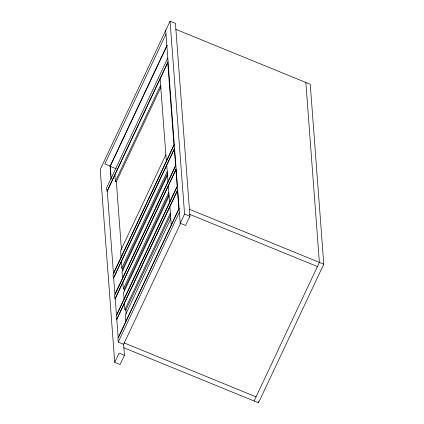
<?xml version="1.0" encoding="UTF-8"?>
<svg xmlns="http://www.w3.org/2000/svg" width="424" height="424" viewBox="0 0 424 424"><rect width="100%" height="100%" fill="white"/><g stroke="black" fill="none" stroke-linecap="round" stroke-linejoin="round"><path stroke-width="0.64" d="M165.71 30.438L180.211 223.289L185.601 225.494L189.952 216.251L175.451 23.399L170.066 21.2L100.218 169.505L114.719 362.356L120.103 364.561L124.455 355.317L123.612 344.092M165.991 34.116L104.845 163.94L110.235 166.139L167.146 45.289M166.971 45.554L110.118 166.282L116.229 168.779M167.782 57.993L106.641 187.816L106.917 191.489L168.058 61.666M116.563 181.822L115.365 181.329L160.622 85.229M161.041 86.825L116.346 181.732L121.471 249.937M165.848 154.749L120.591 250.849L121.073 257.278M174.184 144.823L113.044 274.646L113.319 278.319L174.46 148.495M122.965 268.652L121.768 268.159L167.242 171.598M167.66 173.193L122.748 268.562L122.928 271.01M167.517 175.271L122.043 271.832L122.525 278.261M175.748 165.577L114.607 295.401L114.883 299.074L176.024 169.25M124.523 289.406L123.326 288.914L168.805 192.353M168.938 194.542L124.306 289.316L124.444 291.15M169.081 196.026L123.601 292.587L124.089 299.015M177.306 186.332L116.165 316.156L116.441 319.829L177.582 190.005M126.087 310.161L124.889 309.668L170.363 213.108M170.782 214.703L125.864 310.071L126.145 313.744M170.777 218.62L125.303 315.18L125.785 321.609M179.108 208.597L117.967 338.426L118.243 342.099L123.628 344.299L180.544 223.448M118.243 342.099L179.384 212.27M114.719 362.356L119.07 353.118L124.455 355.317M180.211 223.289L184.567 214.051L170.066 21.2M254.098 400.998L319.373 262.392L305.847 82.495M123.861 347.76L258.507 402.8L323.782 264.194L310.257 84.291L175.61 29.251M189.136 209.154L323.782 264.194M189.623 214.311L317.417 266.553M184.567 214.051L189.952 216.251M123.983 342.852L256.059 396.843M258.407 401.48L258.507 402.8M166.759 165.169L167.999 181.7M168.317 185.924L169.563 202.455M169.881 206.679L171.259 225.049M160.139 78.8L166.335 161.178M114.883 174.9L115.365 181.329M121.285 261.73L121.768 268.159M122.843 282.485L123.326 288.914M124.407 303.24L124.889 309.668M110.203 165.768L111.199 178.981M110.097 165.996L110.341 169.287M110.441 170.607L110.791 175.218M110.887 176.538L111.035 178.515M167.756 62.63L107.267 191.07L113.457 273.448L173.946 145.008L167.756 62.63M174.375 148.999L113.669 277.9L114.909 294.431L175.616 165.53L174.375 148.999M175.934 169.754L115.227 298.655L116.473 315.186L177.179 186.284L175.934 169.754M177.497 190.508L116.791 319.41L118.169 337.78L178.875 208.878L177.497 190.508"/></g></svg>
